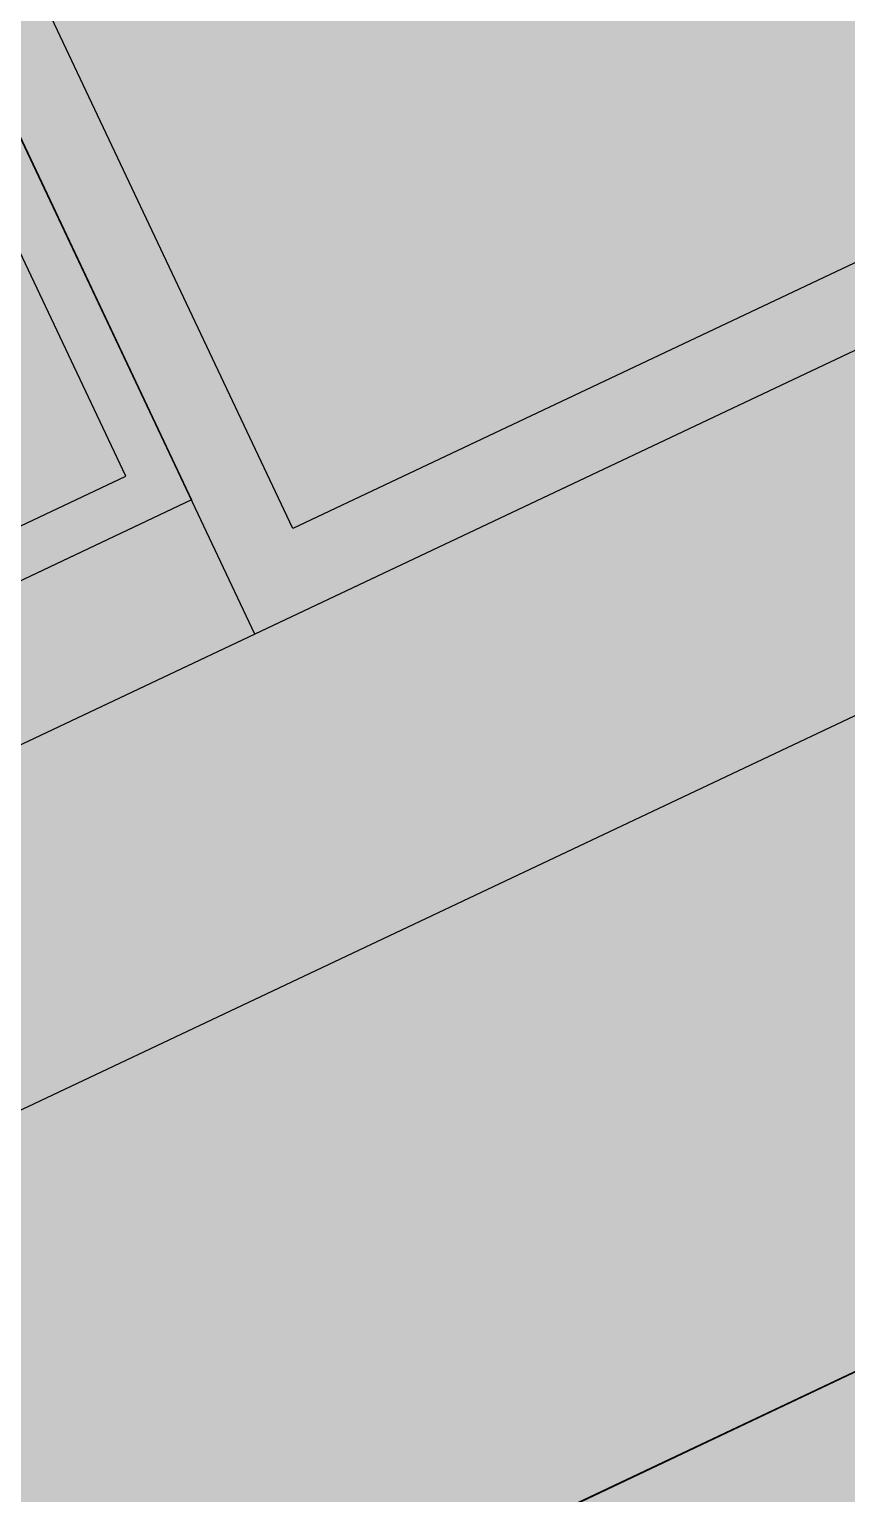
# Model space of a CAD drawing. Header units: metres. Extents: x 678805 to 1359287, y 2747329 to 5497370.
# Drawn here: x 680004.1971 to 680004.2797, y 2748707.9208 to 2748708.0688 of the extents above; entities that cross this region are included whole.
import ezdxf

# ---------------------------------------------------------------- set-up
doc = ezdxf.new("R2010")
doc.units = ezdxf.units.M
for name, color, linetype in [('00_XREF_MON_HSC_PAVEMENT', 7, 'Continuous'), ('00_XREF_TWQ_BUILDINGS', 7, 'Continuous'), ('XREF_MON_BUILDINGS$0$00-Modulos DEFINIDOS', 7, 'Continuous'), ('XREF_MON_BUILDINGS$0$02-L-01_Structure', 2, 'Continuous'), ('XREF_MON_BUILDINGS$0$02-L-01_Struture aux', 4, 'Continuous'), ('XREF_MON_BUILDINGS$0$02-L-Insulation', 252, 'Continuous'), ('XREF_MON_BUILDINGS$0$02-L-INT Panel', 5, 'Continuous')]:
    doc.layers.add(name, color=color, linetype=linetype)
doc.layers.add('XREF_MON_BUILDINGS$0$0-WIPEOUTS', color=7, linetype='Continuous', true_color=0xffffff)
doc.layers.add('XREF_MON_BUILDINGS$0$02-KL-06 Food_Kiosks', color=7, linetype='Continuous', true_color=0xdf5911)
doc.layers.add('XREF_MON_HSC_PAVEMENT$0$03-TR-Pavement_02_Sealed Gravel', color=7, linetype='Continuous', lineweight=5, true_color=0x38321e)
doc.layers.add('XREF_MON_HSC_PAVEMENT$0$03-TR-Pavement_06_Concrete Slab in situ', color=7, linetype='Continuous', lineweight=9, true_color=0xf7f7f7)
doc.layers.get('XREF_MON_BUILDINGS$0$02-KL-06 Food_Kiosks').off()
doc.linetypes.add('XREF_MON_BUILDINGS$0$BATTING', pattern='A,0.0001,-0.1,[134,ltypeshp.shx,S=0.1,R=0,X=-0.1,Y=0],-0.2,[134,ltypeshp.shx,S=0.1,R=180,X=0.1,Y=0],-0.1', length=0.4001)

# ---------------------------------------------------------------- blocks, each defined once
blk = doc.blocks.new('XREF_MON_BUILDINGS$0$modulo kiosco')
at = {"layer": 'XREF_MON_BUILDINGS$0$0-WIPEOUTS', "true_color": 0xfcfcfc}
h = blk.add_hatch(color=7, dxfattribs=at)
h.dxf.hatch_style = 1
h.paths.add_polyline_path([(119.6986085139215, -61.62058441969566), (119.6986085125245, -56.82058442011476), (124.4986085132696, -56.82058442058042), (124.4986085123383, -61.62058442132547)])
blk = doc.blocks.new('XREF_MON_BUILDINGS$0$PILAR STRUCTURE')
at = {"layer": 'XREF_MON_BUILDINGS$0$02-L-01_Structure', "linetype": 'Continuous'}
h = blk.add_hatch(dxfattribs=at)
h.set_pattern_fill('ANGLE', color=252)
h.set_pattern_definition([(0, (-144.6596111481284, 18.56842418532225), (0, 6.985), [5.08, -1.905]), (90, (-144.6596111481284, 18.56842418532225), (-6.985, 4.277078946022131e-16), [5.08, -1.905])])
h.paths.add_polyline_path([(-0.0800000000000125, -0.08000000000000185), (0.07999999999998408, -0.08000000000000185), (0.07999999999998408, 0.0799999999999983), (-0.0800000000000125, 0.0799999999999983)])
h.paths.add_polyline_path([(-0.07200000000000273, -0.07200000000000273), (0.0719999999999743, -0.07200000000000273), (0.0719999999999743, 0.07199999999999918), (-0.07200000000000273, 0.07199999999999918)], flags=16)
h = blk.add_hatch(color=252, dxfattribs=at)
h.dxf.hatch_style = 1
h.paths.add_polyline_path([(-0.07200000000000273, -0.07200000000000273), (0.0719999999999743, -0.07200000000000273), (0.0719999999999743, 0.07199999999999918), (-0.07200000000000273, 0.07199999999999918)], flags=16)
h.paths.add_polyline_path([(-0.0800000000000125, -0.08000000000000185), (0.07999999999998408, -0.08000000000000185), (0.07999999999998408, 0.0799999999999983), (-0.0800000000000125, 0.0799999999999983)])
for points in [[(-0.0800000000000125, -0.08000000000000185), (0.07999999999998408, -0.08000000000000185), (0.07999999999998408, 0.0799999999999983), (-0.0800000000000125, 0.0799999999999983)], [(-0.07200000000000273, -0.07200000000000273), (0.0719999999999743, -0.07200000000000273), (0.0719999999999743, 0.07199999999999918), (-0.07200000000000273, 0.07199999999999918)]]:
    blk.add_lwpolyline(points, close=True, dxfattribs=at)
blk = doc.blocks.new('XREF_MON_BUILDINGS$0$modul 28 ulma')
at = {"layer": 'XREF_MON_BUILDINGS$0$02-L-01_Struture aux'}
for p, q in [((4.773285106204766, 0.03665190115758583), (4.77328510620473, 4.763445225958968)), ((4.773374305776084, 4.763445225959037), (4.773374305790455, 0.03665190115751661))]:
    blk.add_line(p, q, dxfattribs=at)
at = {"layer": 'XREF_MON_BUILDINGS$0$02-L-01_Struture aux', "linetype": 'Continuous'}
blk.add_lwpolyline([(4.61502739191738, 4.482537783144087), (4.615027391911042, 4.520003940435165), (4.665027391911053, 4.520003940435165), (4.665027391911025, 4.482537783144087), (4.660027391911029, 4.482537783144087), (4.660027391911058, 4.515003940435141), (4.62002739191189, 4.515003940435141), (4.620027391917375, 4.48253778313647), (4.61502739191738, 4.48253778313647)], dxfattribs=at)
at = {"layer": 'XREF_MON_BUILDINGS$0$02-L-Insulation', "linetype": 'XREF_MON_BUILDINGS$0$BATTING', "ltscale": 0.08}
blk.add_line((4.713394025653911, 4.714740308713451), (4.713394025653911, 0.08663730668226999), dxfattribs=at)
at = {"layer": 'XREF_MON_BUILDINGS$0$02-L-INT Panel', "linetype": 'Continuous'}
for p, q in [((4.680027391902598, 4.680003940437194), (4.680027391901262, 0.1200039404331434)), ((4.665027391904403, 4.520003940435165), (4.665027391904403, 0.2800039404351651)), ((4.680027391904702, 4.520003940435165), (4.680027391904389, 0.2800039404351651))]:
    blk.add_line(p, q, dxfattribs=at)
at = {"layer": 'XREF_MON_BUILDINGS$0$02-L-01_Structure', "linetype": 'Continuous', "xscale": -1}
blk.add_blockref('XREF_MON_BUILDINGS$0$PILAR STRUCTURE', (4.60002739190125, 4.600003940434851), dxfattribs=at)
blk = doc.blocks.new('XREF_MON_BUILDINGS$0$A$C35545478')
at = {"linetype": 'Continuous'}
blk.add_blockref('XREF_MON_BUILDINGS$0$modul 28 ulma', (-4.800116591471687, -4.8000931399975), dxfattribs=at)
blk = doc.blocks.new('XREF_MON_BUILDINGS')
at = {"layer": 'XREF_MON_BUILDINGS$0$02-KL-06 Food_Kiosks', "linetype": 'Continuous', "xscale": -1, "rotation": 25.30411493754722}
blk.add_blockref('XREF_MON_BUILDINGS$0$modulo kiosco', (680086.4001843628, 2748814.888921147), dxfattribs=at)
at = {"layer": 'XREF_MON_BUILDINGS$0$00-Modulos DEFINIDOS', "rotation": 295.3041063147215}
blk.add_blockref('XREF_MON_BUILDINGS$0$A$C35545478', (680004.5244776015, 2748708.018803965), dxfattribs=at)
blk = doc.blocks.new('XREF_MON_HSC_PAVEMENT')
at = {"layer": 'XREF_MON_HSC_PAVEMENT$0$03-TR-Pavement_02_Sealed Gravel', "linetype": 'Continuous'}
h = blk.add_hatch(dxfattribs=at)
h.set_pattern_fill('ANSI31', color=256, scale=0.0393, angle=45)
h.set_pattern_definition([(90, (652974.1167151183, 2717198.732228751), (-0.1247775, 0), [])])
h.paths.add_polyline_path([(679968.8662042674, 2748742.60251678), (679983.86755255, 2748747.571156047), (679993.1065310832, 2748719.676771431), (679978.110580246, 2748714.691836161)], flags=16)
h.paths.add_polyline_path([(679998.1333992936, 2748710.306623462), (680003.9018366351, 2748713.033956788), (680005.4193755139, 2748708.439044725), (680000.1849477476, 2748705.967137197)], flags=16)
h.paths.add_polyline_path([(679963.901977041, 2748747.461128567), (679988.620948913, 2748759.302571302), (680006.9981609546, 2748703.658685969), (679982.2552148356, 2748691.884598467)])
at = {"layer": 'XREF_MON_HSC_PAVEMENT$0$03-TR-Pavement_06_Concrete Slab in situ', "linetype": 'Continuous'}
h = blk.add_hatch(color=256, dxfattribs=at)
h.dxf.hatch_style = 1
h.paths.add_polyline_path([(680003.9018366351, 2748713.033956788), (679998.1333992939, 2748710.306623463), (680000.1849477477, 2748705.967137198), (680005.4193755138, 2748708.439044725)])

msp = doc.modelspace()

# ---------------------------------------------------------------- block references
at = {"layer": '00_XREF_MON_HSC_PAVEMENT'}
msp.add_blockref('XREF_MON_HSC_PAVEMENT', (0, 0), dxfattribs=at)

# ---------------------------------------------------------------- next in the draw order: block references
at = {"layer": '00_XREF_TWQ_BUILDINGS'}
msp.add_blockref('XREF_MON_BUILDINGS', (0, 0), dxfattribs=at)

# ---------------------------------------------------------------- next in the draw order: block references
msp.add_blockref('XREF_MON_BUILDINGS', (0, 0))

doc.saveas('drawing.dxf')
